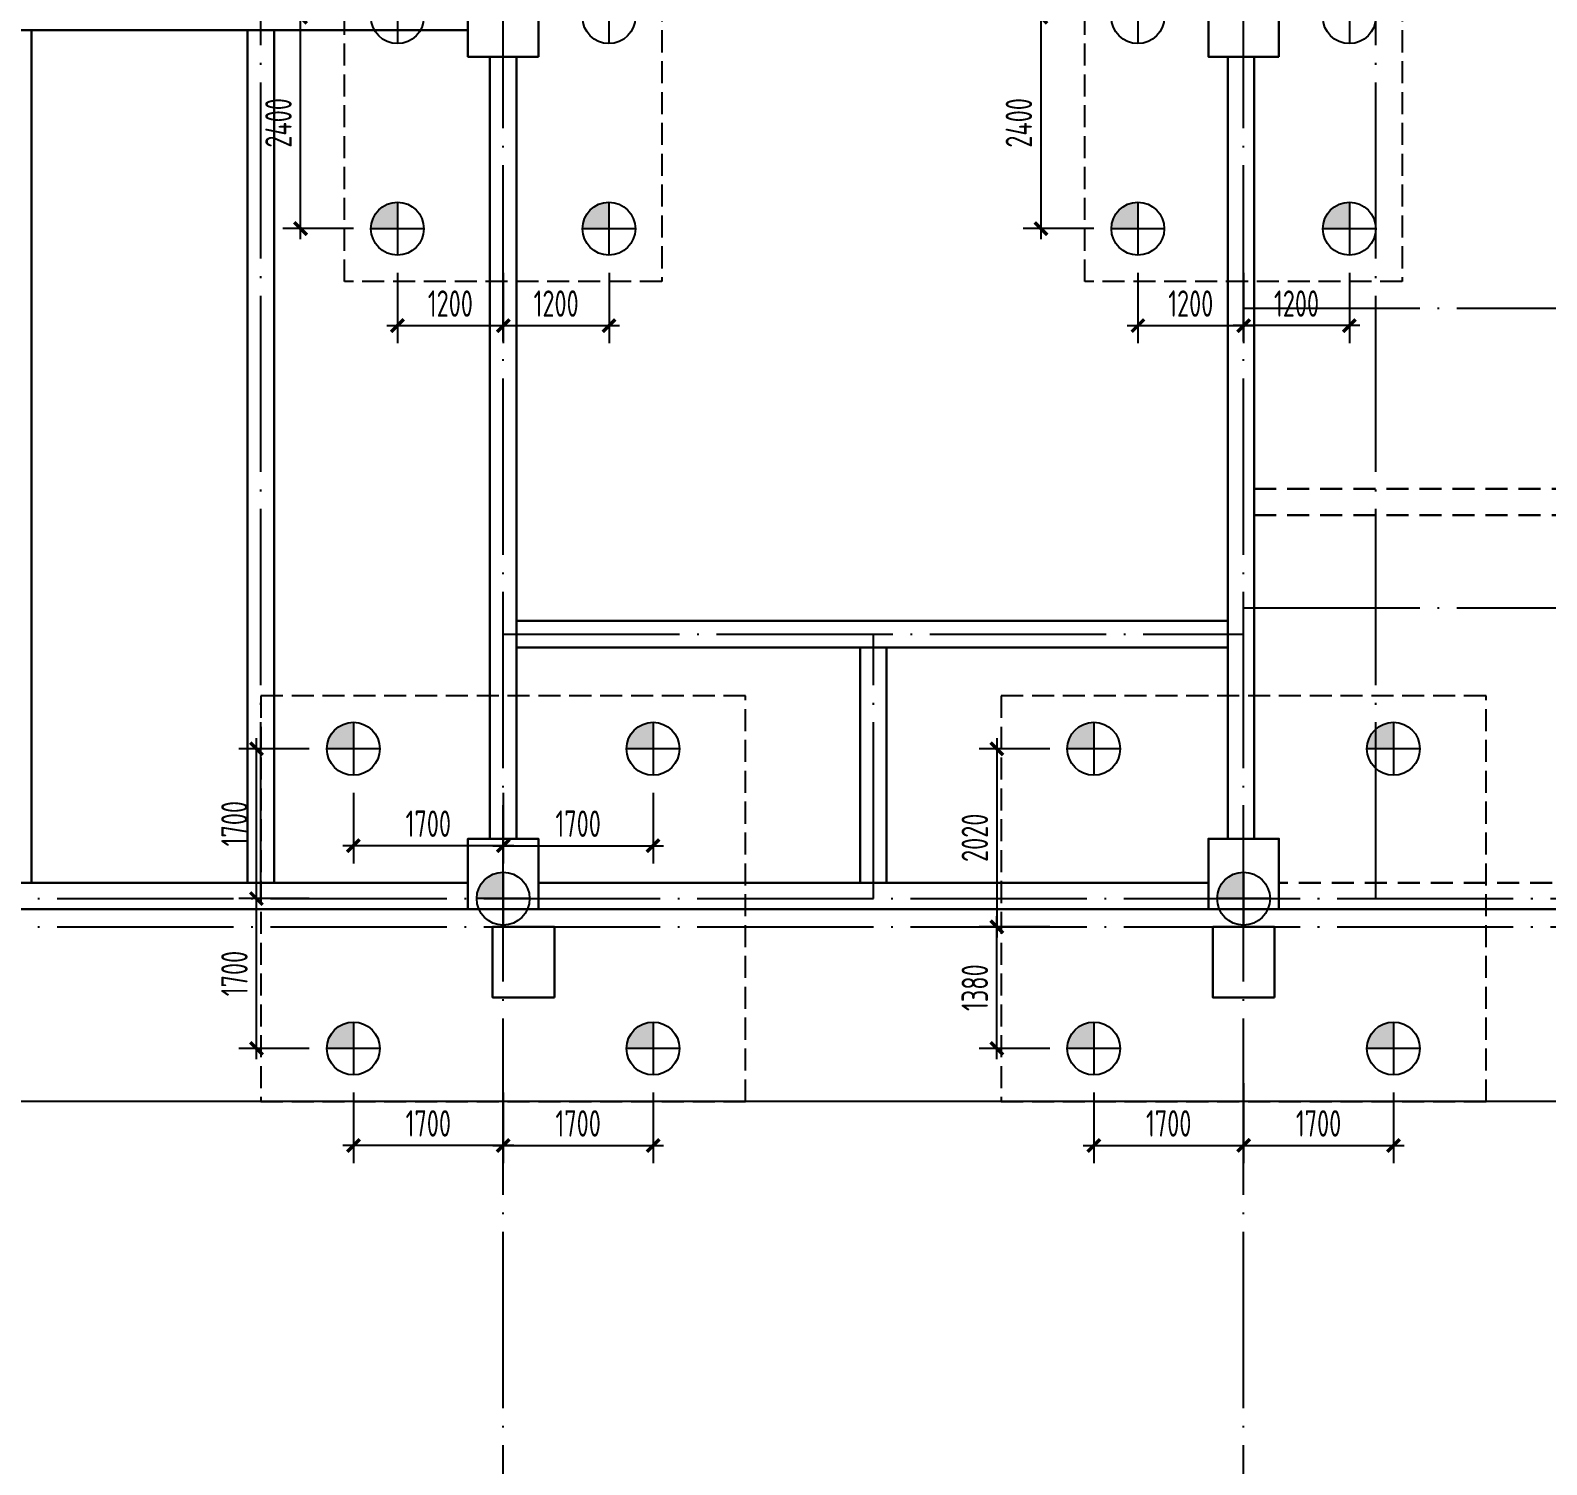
# Model space of a CAD drawing. Extents: x 2430613 to 2739493, y -1540945 to -971137.
# Drawn here: x 2493659 to 2510862, y -1078573 to -1062302 of the extents above; entities that cross this region are included whole.
import ezdxf

# ---------------------------------------------------------------- set-up
doc = ezdxf.new("R2010")
doc.units = 0
doc.header["$LTSCALE"] = 1000
doc.header["$MEASUREMENT"] = 0
doc.header["$PDMODE"] = 3
doc.header["$PDSIZE"] = 50
for name, pattern in [('DASH', [0.35, 0.25, -0.1]), ('DOTE', [2.42, 2, -0.2, 0.02, -0.2]), ('HIDDEN', [0.375, 0.25, -0.125])]:
    doc.linetypes.add(name, pattern=pattern)
doc.layers.get('0').update_dxf_attribs({"linetype": 'CONTINUOUS'})
doc.layers.get('DEFPOINTS').update_dxf_attribs({"linetype": 'CONTINUOUS'})
for name, color, linetype, lineweight in [('0S-墙-不可见', 30, 'HIDDEN', 30), ('0S-墙-线', 30, 'CONTINUOUS', 30), ('0S-柱-线', 50, 'CONTINUOUS', 30)]:
    doc.layers.add(name, color=color, linetype=linetype, lineweight=lineweight)
for name, color, linetype in [('600直径桩', 4, 'CONTINUOUS'), ('BASE_PILE_DIM', 3, 'CONTINUOUS'), ('DOTE', 1, 'DOTE'), ('S1-SLAB-Finstructions', 255, 'CONTINUOUS'), ('承台', 2, 'CONTINUOUS')]:
    doc.layers.add(name, color=color, linetype=linetype)
doc.styles.add('TSSD_Dimension', font='Tssdeng.shx', dxfattribs={"width": 0.7, "bigfont": 'hztxt.shx'})
doc.dimstyles.new('TSSD_100_100', dxfattribs={"dimtxt": 300, "dimasz": 100, "dimexe": 200, "dimexo": 200, "dimgap": 100, "dimtad": 1, "dimdec": 0, "dimzin": 0, "dimdsep": 46, "dimtxsty": 'TSSD_Dimension', "dimblk": 'ARCHTICK', "dimcen": 0, "dimdle": 120, "dimclrt": 7, "dimazin": 0, "dimtfac": 1, "dimtdec": 0, "dimtix": 1, "dimtmove": 2, "dimatfit": 0, "dimldrblk": 'ARCHTICK', "dimfxl": 1, "dimtolj": 1, "dimtzin": 0, "dimarcsym": 0})

# ---------------------------------------------------------------- blocks, each defined once
blk = doc.blocks.new('600Z')
at = {"layer": '600直径桩'}
h = blk.add_hatch(color=6, dxfattribs=at)
h.dxf.hatch_style = 1
h.paths.add_polyline_path([(-204995, -2276684, 0.414214), (-205295, -2276984), (-204995, -2276984)])
at = {"layer": '600直径桩', "color": 6}
for p, q in [((-204995, -2276684), (-204995, -2277284)), ((-204695, -2276984), (-205295, -2276984))]:
    blk.add_line(p, q, dxfattribs=at)
blk.add_circle((-204995, -2276984), 300, dxfattribs=at)
blk = doc.blocks.new('_ArchTick')
at = {"color": 0, "linetype": 'ByBlock', "const_width": 0.4}
blk.add_lwpolyline([(-0.71, -0.71), (0.71, 0.71)], dxfattribs=at)
blk = doc.blocks.new('*D1420')
at = {"layer": 'BASE_PILE_DIM', "color": 0, "lineweight": -2, "transparency": 16777216}
for p, q in [((2504624, -1073972), (2504624, -1072352)), ((2505224, -1072472), (2504424, -1072472)), ((2505224, -1073852), (2504424, -1073852))]:
    blk.add_line(p, q, dxfattribs=at)
at = {"layer": 'DEFPOINTS', "color": 0, "transparency": 16777216}
for p in [(2504624, -1072472), (2505424, -1072472), (2505424, -1073852)]:
    blk.add_point(p, dxfattribs=at)
at = {"layer": 'BASE_PILE_DIM', "color": 0, "lineweight": -2, "transparency": 16777216, "xscale": 100, "yscale": 100, "zscale": 100}
for p, rotation in [((2504624, -1072472), 90), ((2504624, -1073852), 270)]:
    blk.add_blockref('_ArchTick', p, dxfattribs=dict(at, rotation=rotation))
at = {"layer": 'BASE_PILE_DIM', "color": 7, "transparency": 16777216, "insert": (2504374, -1073162), "char_height": 300, "attachment_point": 5, "rotation": 90, "style": 'TSSD_Dimension'}
blk.add_mtext('\\A1;1380', dxfattribs=at)
blk = doc.blocks.new('*D1421')
at = {"layer": 'BASE_PILE_DIM', "color": 0, "lineweight": -2, "transparency": 16777216}
for p, q in [((2505724, -1074352), (2505724, -1075152)), ((2507424, -1074352), (2507424, -1075152)), ((2505604, -1074952), (2507544, -1074952))]:
    blk.add_line(p, q, dxfattribs=at)
at = {"layer": 'DEFPOINTS', "color": 0, "transparency": 16777216}
for p in [(2505724, -1074152), (2507424, -1074152), (2507424, -1074952)]:
    blk.add_point(p, dxfattribs=at)
at = {"layer": 'BASE_PILE_DIM', "color": 0, "lineweight": -2, "transparency": 16777216, "xscale": 100, "yscale": 100, "zscale": 100, "rotation": 180}
blk.add_blockref('_ArchTick', (2505724, -1074952), dxfattribs=at)
at = {"layer": 'BASE_PILE_DIM', "color": 0, "lineweight": -2, "transparency": 16777216, "xscale": 100, "yscale": 100, "zscale": 100}
blk.add_blockref('_ArchTick', (2507424, -1074952), dxfattribs=at)
at = {"layer": 'BASE_PILE_DIM', "color": 7, "transparency": 16777216, "insert": (2506574, -1074702), "char_height": 300, "attachment_point": 5, "style": 'TSSD_Dimension'}
blk.add_mtext('\\A1;1700', dxfattribs=at)
blk = doc.blocks.new('*D1422')
at = {"layer": 'BASE_PILE_DIM', "color": 0, "lineweight": -2, "transparency": 16777216}
for p, q in [((2507424, -1074244), (2507424, -1075152)), ((2509124, -1074352), (2509124, -1075152)), ((2507304, -1074952), (2509244, -1074952))]:
    blk.add_line(p, q, dxfattribs=at)
at = {"layer": 'DEFPOINTS', "color": 0, "transparency": 16777216}
for p in [(2507424, -1074044), (2509124, -1074152), (2509124, -1074952)]:
    blk.add_point(p, dxfattribs=at)
at = {"layer": 'BASE_PILE_DIM', "color": 0, "lineweight": -2, "transparency": 16777216, "xscale": 100, "yscale": 100, "zscale": 100, "rotation": 180}
blk.add_blockref('_ArchTick', (2507424, -1074952), dxfattribs=at)
at = {"layer": 'BASE_PILE_DIM', "color": 0, "lineweight": -2, "transparency": 16777216, "xscale": 100, "yscale": 100, "zscale": 100}
blk.add_blockref('_ArchTick', (2509124, -1074952), dxfattribs=at)
at = {"layer": 'BASE_PILE_DIM', "color": 7, "transparency": 16777216, "insert": (2508274, -1074702), "char_height": 300, "attachment_point": 5, "style": 'TSSD_Dimension'}
blk.add_mtext('\\A1;1700', dxfattribs=at)
blk = doc.blocks.new('*D1423')
at = {"layer": 'BASE_PILE_DIM', "color": 0, "lineweight": -2, "transparency": 16777216}
for p, q in [((2504624, -1070332), (2504624, -1072592)), ((2505224, -1070452), (2504424, -1070452)), ((2505224, -1072472), (2504424, -1072472))]:
    blk.add_line(p, q, dxfattribs=at)
at = {"layer": 'DEFPOINTS', "color": 0, "transparency": 16777216}
for p in [(2505424, -1070452), (2504624, -1072472), (2505424, -1072472)]:
    blk.add_point(p, dxfattribs=at)
at = {"layer": 'BASE_PILE_DIM', "color": 0, "lineweight": -2, "transparency": 16777216, "xscale": 100, "yscale": 100, "zscale": 100}
for p, rotation in [((2504624, -1070452), 90), ((2504624, -1072472), 270)]:
    blk.add_blockref('_ArchTick', p, dxfattribs=dict(at, rotation=rotation))
at = {"layer": 'BASE_PILE_DIM', "color": 7, "transparency": 16777216, "insert": (2504374, -1071462), "char_height": 300, "attachment_point": 5, "rotation": 90, "style": 'TSSD_Dimension'}
blk.add_mtext('\\A1;2020', dxfattribs=at)
blk = doc.blocks.new('*D1424')
at = {"layer": 'BASE_PILE_DIM', "color": 0, "lineweight": -2, "transparency": 16777216}
for p, q in [((2496224, -1073972), (2496224, -1072032)), ((2496824, -1072152), (2496024, -1072152)), ((2496824, -1073852), (2496024, -1073852))]:
    blk.add_line(p, q, dxfattribs=at)
at = {"layer": 'DEFPOINTS', "color": 0, "transparency": 16777216}
for p in [(2496224, -1072152), (2497024, -1072152), (2497024, -1073852)]:
    blk.add_point(p, dxfattribs=at)
at = {"layer": 'BASE_PILE_DIM', "color": 0, "lineweight": -2, "transparency": 16777216, "xscale": 100, "yscale": 100, "zscale": 100}
for p, rotation in [((2496224, -1072152), 90), ((2496224, -1073852), 270)]:
    blk.add_blockref('_ArchTick', p, dxfattribs=dict(at, rotation=rotation))
at = {"layer": 'BASE_PILE_DIM', "color": 7, "transparency": 16777216, "insert": (2495974, -1073002), "char_height": 300, "attachment_point": 5, "rotation": 90, "style": 'TSSD_Dimension'}
blk.add_mtext('\\A1;1700', dxfattribs=at)
blk = doc.blocks.new('*D1425')
at = {"layer": 'BASE_PILE_DIM', "color": 0, "lineweight": -2, "transparency": 16777216}
for p, q in [((2497324, -1074352), (2497324, -1075152)), ((2499024, -1074352), (2499024, -1075152)), ((2499144, -1074952), (2497204, -1074952))]:
    blk.add_line(p, q, dxfattribs=at)
at = {"layer": 'DEFPOINTS', "color": 0, "transparency": 16777216}
for p in [(2497324, -1074152), (2499024, -1074152), (2497324, -1074952)]:
    blk.add_point(p, dxfattribs=at)
at = {"layer": 'BASE_PILE_DIM', "color": 0, "lineweight": -2, "transparency": 16777216, "xscale": 100, "yscale": 100, "zscale": 100, "rotation": 180}
blk.add_blockref('_ArchTick', (2497324, -1074952), dxfattribs=at)
at = {"layer": 'BASE_PILE_DIM', "color": 0, "lineweight": -2, "transparency": 16777216, "xscale": 100, "yscale": 100, "zscale": 100}
blk.add_blockref('_ArchTick', (2499024, -1074952), dxfattribs=at)
at = {"layer": 'BASE_PILE_DIM', "color": 7, "transparency": 16777216, "insert": (2498174, -1074702), "char_height": 300, "attachment_point": 5, "style": 'TSSD_Dimension'}
blk.add_mtext('\\A1;1700', dxfattribs=at)
blk = doc.blocks.new('*D1426')
at = {"layer": 'BASE_PILE_DIM', "color": 0, "lineweight": -2, "transparency": 16777216}
for p, q in [((2499024, -1074352), (2499024, -1075152)), ((2500724, -1074352), (2500724, -1075152)), ((2498904, -1074952), (2500844, -1074952))]:
    blk.add_line(p, q, dxfattribs=at)
at = {"layer": 'DEFPOINTS', "color": 0, "transparency": 16777216}
for p in [(2499024, -1074152), (2500724, -1074152), (2500724, -1074952)]:
    blk.add_point(p, dxfattribs=at)
at = {"layer": 'BASE_PILE_DIM', "color": 0, "lineweight": -2, "transparency": 16777216, "xscale": 100, "yscale": 100, "zscale": 100, "rotation": 180}
blk.add_blockref('_ArchTick', (2499024, -1074952), dxfattribs=at)
at = {"layer": 'BASE_PILE_DIM', "color": 0, "lineweight": -2, "transparency": 16777216, "xscale": 100, "yscale": 100, "zscale": 100}
blk.add_blockref('_ArchTick', (2500724, -1074952), dxfattribs=at)
at = {"layer": 'BASE_PILE_DIM', "color": 7, "transparency": 16777216, "insert": (2499874, -1074702), "char_height": 300, "attachment_point": 5, "style": 'TSSD_Dimension'}
blk.add_mtext('\\A1;1700', dxfattribs=at)
blk = doc.blocks.new('*D1427')
at = {"layer": 'BASE_PILE_DIM', "color": 0, "lineweight": -2, "transparency": 16777216}
for p, q in [((2499024, -1070952), (2499024, -1071752)), ((2500724, -1070952), (2500724, -1071752)), ((2498904, -1071552), (2500844, -1071552))]:
    blk.add_line(p, q, dxfattribs=at)
at = {"layer": 'DEFPOINTS', "color": 0, "transparency": 16777216}
for p in [(2499024, -1070752), (2500724, -1070752), (2500724, -1071552)]:
    blk.add_point(p, dxfattribs=at)
at = {"layer": 'BASE_PILE_DIM', "color": 0, "lineweight": -2, "transparency": 16777216, "xscale": 100, "yscale": 100, "zscale": 100, "rotation": 180}
blk.add_blockref('_ArchTick', (2499024, -1071552), dxfattribs=at)
at = {"layer": 'BASE_PILE_DIM', "color": 0, "lineweight": -2, "transparency": 16777216, "xscale": 100, "yscale": 100, "zscale": 100}
blk.add_blockref('_ArchTick', (2500724, -1071552), dxfattribs=at)
at = {"layer": 'BASE_PILE_DIM', "color": 7, "transparency": 16777216, "insert": (2499874, -1071302), "char_height": 300, "attachment_point": 5, "style": 'TSSD_Dimension'}
blk.add_mtext('\\A1;1700', dxfattribs=at)
blk = doc.blocks.new('*D1428')
at = {"layer": 'BASE_PILE_DIM', "color": 0, "lineweight": -2, "transparency": 16777216}
for p, q in [((2496224, -1072272), (2496224, -1070332)), ((2496824, -1070452), (2496024, -1070452)), ((2496824, -1072152), (2496024, -1072152))]:
    blk.add_line(p, q, dxfattribs=at)
at = {"layer": 'DEFPOINTS', "color": 0, "transparency": 16777216}
for p in [(2496224, -1070452), (2497024, -1070452), (2497024, -1072152)]:
    blk.add_point(p, dxfattribs=at)
at = {"layer": 'BASE_PILE_DIM', "color": 0, "lineweight": -2, "transparency": 16777216, "xscale": 100, "yscale": 100, "zscale": 100}
for p, rotation in [((2496224, -1070452), 90), ((2496224, -1072152), 270)]:
    blk.add_blockref('_ArchTick', p, dxfattribs=dict(at, rotation=rotation))
at = {"layer": 'BASE_PILE_DIM', "color": 7, "transparency": 16777216, "insert": (2495974, -1071302), "char_height": 300, "attachment_point": 5, "rotation": 90, "style": 'TSSD_Dimension'}
blk.add_mtext('\\A1;1700', dxfattribs=at)
blk = doc.blocks.new('*D1429')
at = {"layer": 'BASE_PILE_DIM', "color": 0, "lineweight": -2, "transparency": 16777216}
for p, q in [((2497324, -1070952), (2497324, -1071752)), ((2499024, -1070952), (2499024, -1071752)), ((2499144, -1071552), (2497204, -1071552))]:
    blk.add_line(p, q, dxfattribs=at)
at = {"layer": 'DEFPOINTS', "color": 0, "transparency": 16777216}
for p in [(2497324, -1070752), (2499024, -1070752), (2497324, -1071552)]:
    blk.add_point(p, dxfattribs=at)
at = {"layer": 'BASE_PILE_DIM', "color": 0, "lineweight": -2, "transparency": 16777216, "xscale": 100, "yscale": 100, "zscale": 100, "rotation": 180}
blk.add_blockref('_ArchTick', (2497324, -1071552), dxfattribs=at)
at = {"layer": 'BASE_PILE_DIM', "color": 0, "lineweight": -2, "transparency": 16777216, "xscale": 100, "yscale": 100, "zscale": 100}
blk.add_blockref('_ArchTick', (2499024, -1071552), dxfattribs=at)
at = {"layer": 'BASE_PILE_DIM', "color": 7, "transparency": 16777216, "insert": (2498174, -1071302), "char_height": 300, "attachment_point": 5, "style": 'TSSD_Dimension'}
blk.add_mtext('\\A1;1700', dxfattribs=at)
blk = doc.blocks.new('*D1430')
at = {"layer": 'BASE_PILE_DIM', "color": 0, "lineweight": -2, "transparency": 16777216}
for p, q in [((2507424, -1065052), (2507424, -1065852)), ((2508624, -1065052), (2508624, -1065852)), ((2508744, -1065652), (2507304, -1065652))]:
    blk.add_line(p, q, dxfattribs=at)
at = {"layer": 'DEFPOINTS', "color": 0, "transparency": 16777216}
for p in [(2507424, -1064852), (2508624, -1064852), (2507424, -1065652)]:
    blk.add_point(p, dxfattribs=at)
at = {"layer": 'BASE_PILE_DIM', "color": 0, "lineweight": -2, "transparency": 16777216, "xscale": 100, "yscale": 100, "zscale": 100, "rotation": 180}
blk.add_blockref('_ArchTick', (2507424, -1065652), dxfattribs=at)
at = {"layer": 'BASE_PILE_DIM', "color": 0, "lineweight": -2, "transparency": 16777216, "xscale": 100, "yscale": 100, "zscale": 100}
blk.add_blockref('_ArchTick', (2508624, -1065652), dxfattribs=at)
at = {"layer": 'BASE_PILE_DIM', "color": 7, "transparency": 16777216, "insert": (2508024, -1065402), "char_height": 300, "attachment_point": 5, "style": 'TSSD_Dimension'}
blk.add_mtext('\\A1;1200', dxfattribs=at)
blk = doc.blocks.new('*D1431')
at = {"layer": 'BASE_PILE_DIM', "color": 0, "lineweight": -2, "transparency": 16777216}
for p, q in [((2505124, -1062032), (2505124, -1064672)), ((2505724, -1062152), (2504924, -1062152)), ((2505724, -1064552), (2504924, -1064552))]:
    blk.add_line(p, q, dxfattribs=at)
at = {"layer": 'DEFPOINTS', "color": 0, "transparency": 16777216}
for p in [(2505924, -1062152), (2505124, -1064552), (2505924, -1064552)]:
    blk.add_point(p, dxfattribs=at)
at = {"layer": 'BASE_PILE_DIM', "color": 0, "lineweight": -2, "transparency": 16777216, "xscale": 100, "yscale": 100, "zscale": 100}
for p, rotation in [((2505124, -1062152), 90), ((2505124, -1064552), 270)]:
    blk.add_blockref('_ArchTick', p, dxfattribs=dict(at, rotation=rotation))
at = {"layer": 'BASE_PILE_DIM', "color": 7, "transparency": 16777216, "insert": (2504874, -1063352), "char_height": 300, "attachment_point": 5, "rotation": 90, "style": 'TSSD_Dimension'}
blk.add_mtext('\\A1;2400', dxfattribs=at)
blk = doc.blocks.new('*D1432')
at = {"layer": 'BASE_PILE_DIM', "color": 0, "lineweight": -2, "transparency": 16777216}
for p, q in [((2506224, -1065052), (2506224, -1065852)), ((2507424, -1065052), (2507424, -1065852)), ((2506104, -1065652), (2507544, -1065652))]:
    blk.add_line(p, q, dxfattribs=at)
at = {"layer": 'DEFPOINTS', "color": 0, "transparency": 16777216}
for p in [(2506224, -1064852), (2507424, -1064852), (2507424, -1065652)]:
    blk.add_point(p, dxfattribs=at)
at = {"layer": 'BASE_PILE_DIM', "color": 0, "lineweight": -2, "transparency": 16777216, "xscale": 100, "yscale": 100, "zscale": 100, "rotation": 180}
blk.add_blockref('_ArchTick', (2506224, -1065652), dxfattribs=at)
at = {"layer": 'BASE_PILE_DIM', "color": 0, "lineweight": -2, "transparency": 16777216, "xscale": 100, "yscale": 100, "zscale": 100}
blk.add_blockref('_ArchTick', (2507424, -1065652), dxfattribs=at)
at = {"layer": 'BASE_PILE_DIM', "color": 7, "transparency": 16777216, "insert": (2506824, -1065402), "char_height": 300, "attachment_point": 5, "style": 'TSSD_Dimension'}
blk.add_mtext('\\A1;1200', dxfattribs=at)
blk = doc.blocks.new('*D1832')
at = {"layer": 'BASE_PILE_DIM', "color": 0, "lineweight": -2, "transparency": 16777216}
for p, q in [((2499024, -1065052), (2499024, -1065852)), ((2500224, -1065052), (2500224, -1065852)), ((2498904, -1065652), (2500344, -1065652))]:
    blk.add_line(p, q, dxfattribs=at)
at = {"layer": 'DEFPOINTS', "color": 0, "transparency": 16777216}
for p in [(2499024, -1064852), (2500224, -1064852), (2500224, -1065652)]:
    blk.add_point(p, dxfattribs=at)
at = {"layer": 'BASE_PILE_DIM', "color": 0, "lineweight": -2, "transparency": 16777216, "xscale": 100, "yscale": 100, "zscale": 100, "rotation": 180}
blk.add_blockref('_ArchTick', (2499024, -1065652), dxfattribs=at)
at = {"layer": 'BASE_PILE_DIM', "color": 0, "lineweight": -2, "transparency": 16777216, "xscale": 100, "yscale": 100, "zscale": 100}
blk.add_blockref('_ArchTick', (2500224, -1065652), dxfattribs=at)
at = {"layer": 'BASE_PILE_DIM', "color": 7, "transparency": 16777216, "insert": (2499624, -1065402), "char_height": 300, "attachment_point": 5, "style": 'TSSD_Dimension'}
blk.add_mtext('\\A1;1200', dxfattribs=at)
blk = doc.blocks.new('*D1833')
at = {"layer": 'BASE_PILE_DIM', "color": 0, "lineweight": -2, "transparency": 16777216}
for p, q in [((2496724, -1064672), (2496724, -1062032)), ((2497324, -1062152), (2496524, -1062152)), ((2497324, -1064552), (2496524, -1064552))]:
    blk.add_line(p, q, dxfattribs=at)
at = {"layer": 'DEFPOINTS', "color": 0, "transparency": 16777216}
for p in [(2496724, -1062152), (2497524, -1062152), (2497524, -1064552)]:
    blk.add_point(p, dxfattribs=at)
at = {"layer": 'BASE_PILE_DIM', "color": 0, "lineweight": -2, "transparency": 16777216, "xscale": 100, "yscale": 100, "zscale": 100}
for p, rotation in [((2496724, -1062152), 90), ((2496724, -1064552), 270)]:
    blk.add_blockref('_ArchTick', p, dxfattribs=dict(at, rotation=rotation))
at = {"layer": 'BASE_PILE_DIM', "color": 7, "transparency": 16777216, "insert": (2496474, -1063352), "char_height": 300, "attachment_point": 5, "rotation": 90, "style": 'TSSD_Dimension'}
blk.add_mtext('\\A1;2400', dxfattribs=at)
blk = doc.blocks.new('*D1834')
at = {"layer": 'BASE_PILE_DIM', "color": 0, "lineweight": -2, "transparency": 16777216}
for p, q in [((2497824, -1065052), (2497824, -1065852)), ((2499024, -1065052), (2499024, -1065852)), ((2497704, -1065652), (2499144, -1065652))]:
    blk.add_line(p, q, dxfattribs=at)
at = {"layer": 'DEFPOINTS', "color": 0, "transparency": 16777216}
for p in [(2497824, -1064852), (2499024, -1064852), (2499024, -1065652)]:
    blk.add_point(p, dxfattribs=at)
at = {"layer": 'BASE_PILE_DIM', "color": 0, "lineweight": -2, "transparency": 16777216, "xscale": 100, "yscale": 100, "zscale": 100, "rotation": 180}
blk.add_blockref('_ArchTick', (2497824, -1065652), dxfattribs=at)
at = {"layer": 'BASE_PILE_DIM', "color": 0, "lineweight": -2, "transparency": 16777216, "xscale": 100, "yscale": 100, "zscale": 100}
blk.add_blockref('_ArchTick', (2499024, -1065652), dxfattribs=at)
at = {"layer": 'BASE_PILE_DIM', "color": 7, "transparency": 16777216, "insert": (2498424, -1065402), "char_height": 300, "attachment_point": 5, "style": 'TSSD_Dimension'}
blk.add_mtext('\\A1;1200', dxfattribs=at)

msp = doc.modelspace()

# ---------------------------------------------------------------- linework, layer by layer
at = {"layer": '0S-墙-不可见'}
for p, q in [((2507543.644, -1062602.128), (2507543.644, -1067502.126)), ((2507543.644, -1067502.126), (2515673.644, -1067502.126)), ((2507543.644, -1067802.126), (2507543.644, -1071472.128)), ((2507543.644, -1067802.126), (2515673.644, -1067802.126)), ((2515423.644, -1071972.126), (2507823.644, -1071972.126))]:
    msp.add_line(p, q, dxfattribs=at)
at = {"layer": '0S-墙-线'}
for p, q in [((2491023.644, -1062302.127), (2498623.644, -1062302.126)), ((2493673.644, -1062302.127), (2493673.644, -1071972.126)), ((2493673.644, -1062302.127), (2496123.644, -1062302.127)), ((2493673.644, -1062302.127), (2493673.644, -1071972.126)), ((2496123.644, -1062302.127), (2496123.644, -1071972.126)), ((2496123.644, -1062302.127), (2496123.644, -1071972.126)), ((2496423.644, -1062302.127), (2498623.644, -1062302.126)), ((2496423.644, -1062302.127), (2496423.644, -1071972.126)), ((2496423.644, -1062302.127), (2496423.644, -1071972.126)), ((2498873.644, -1062602.128), (2498873.644, -1071472.128)), ((2498873.644, -1062602.128), (2498873.644, -1071472.128)), ((2499173.644, -1062602.128), (2499173.644, -1071472.128)), ((2499173.644, -1062602.128), (2499173.644, -1069002.126)), ((2507243.644, -1062602.128), (2507243.644, -1071472.128)), ((2507243.644, -1062602.128), (2507243.644, -1069002.126)), ((2507543.644, -1062602.128), (2507543.644, -1071472.128)), ((2507243.644, -1069002.126), (2499173.644, -1069002.126)), ((2507243.644, -1069002.126), (2499173.644, -1069002.126)), ((2507243.644, -1069302.126), (2499173.644, -1069302.126)), ((2499173.644, -1069302.126), (2499173.644, -1071472.128)), ((2503073.644, -1069302.126), (2499173.644, -1069302.126)), ((2503073.644, -1069302.127), (2503073.644, -1071972.126)), ((2503073.644, -1069302.127), (2503073.644, -1071972.126)), ((2507243.644, -1069302.126), (2503373.644, -1069302.126)), ((2503373.644, -1069302.127), (2503373.644, -1071972.126)), ((2503373.644, -1069302.127), (2503373.644, -1071972.126)), ((2507243.644, -1069302.126), (2507243.644, -1071472.128)), ((2498623.644, -1071972.126), (2491023.644, -1071972.126)), ((2496123.644, -1071972.126), (2493673.644, -1071972.126)), ((2498623.644, -1071972.126), (2496423.644, -1071972.126)), ((2507023.644, -1071972.126), (2499423.644, -1071972.126)), ((2503073.644, -1071972.126), (2499423.644, -1071972.126)), ((2507023.644, -1071972.126), (2503373.644, -1071972.126)), ((2498623.644, -1072272.126), (2491023.644, -1072272.126)), ((2498623.644, -1072272.126), (2491023.644, -1072272.126)), ((2507023.644, -1072272.126), (2499423.644, -1072272.126)), ((2507023.644, -1072272.126), (2499423.644, -1072272.126)), ((2515423.644, -1072272.126), (2507823.644, -1072272.126))]:
    msp.add_line(p, q, dxfattribs=at)
at = {"layer": '0S-柱-线'}
for points in [[(2499423.644, -1062602.128), (2499423.644, -1061702.128), (2498623.644, -1061702.128), (2498623.644, -1062602.128)], [(2499423.644, -1062602.128), (2499423.644, -1061702.128), (2498623.644, -1061702.128), (2498623.644, -1062602.128)], [(2507823.644, -1062602.128), (2507823.644, -1061702.128), (2507023.644, -1061702.128), (2507023.644, -1062602.128)], [(2507823.644, -1062602.128), (2507823.644, -1061702.128), (2507023.644, -1061702.128), (2507023.644, -1062602.128)], [(2499423.644, -1072272.128), (2499423.644, -1071472.128), (2498623.644, -1071472.128), (2498623.644, -1072272.128)], [(2499423.644, -1072272.128), (2499423.644, -1071472.128), (2498623.644, -1071472.128), (2498623.644, -1072272.128)], [(2507823.644, -1072272.128), (2507823.644, -1071472.128), (2507023.644, -1071472.128), (2507023.644, -1072272.128)], [(2507823.644, -1072272.128), (2507823.644, -1071472.128), (2507023.644, -1071472.128), (2507023.644, -1072272.128)], [(2499603.644, -1073272.126), (2499603.644, -1072472.126), (2498903.644, -1072472.126), (2498903.644, -1073272.126)], [(2507773.644, -1073272.126), (2507773.644, -1072472.126), (2507073.644, -1072472.126), (2507073.644, -1073272.126)]]:
    msp.add_lwpolyline(points, close=True, dxfattribs=at)
at = {"layer": 'DOTE'}
for p, q in [((2499023.644, -1092452.126), (2499023.644, -975252.126)), ((2507423.644, -1092452.126), (2507423.644, -975252.126)), ((2496273.644, -1072152.126), (2496273.644, -1052152.126)), ((2508923.644, -1072152.126), (2508923.644, -1052152.126)), ((2507423.644, -1065452.126), (2515823.644, -1065452.126)), ((2507423.644, -1068852.126), (2515823.644, -1068852.126)), ((2499023.644, -1069152.126), (2507423.644, -1069152.126)), ((2503223.644, -1072152.126), (2503223.644, -1069152.126)), ((2462503.644, -1072152.126), (2570723.644, -1072152.126)), ((2462503.644, -1072472.126), (2570723.644, -1072472.126))]:
    msp.add_line(p, q, dxfattribs=at)
at = {"layer": 'S1-SLAB-Finstructions', "color": 2}
msp.add_lwpolyline([(2526823.644, -1074452.122), (2471203.644, -1074452.129), (2471203.644, -1050532.126), (2487943.644, -1050532.123), (2487943.644, -1049082.126), (2493303.644, -1049082.126), (2493303.644, -1050532.123), (2496343.644, -1050532.123), (2496343.644, -1049082.126), (2501703.644, -1049082.126), (2501703.644, -1050532.122), (2504423.644, -1050532.122), (2504423.644, -1049482.126), (2510423.644, -1049482.126), (2510423.644, -1050532.121), (2513143.644, -1050532.12), (2513143.644, -1049082.126), (2518503.644, -1049082.126), (2518503.644, -1050532.119), (2521463.644, -1050532.119), (2521463.644, -1049082.126), (2526823.644, -1049082.126)], close=True, dxfattribs=at)
at = {"layer": '承台', "color": 251, "linetype": 'DASH'}
for points in [[(2500823.642, -1065152.126), (2497223.642, -1065152.126), (2497223.642, -1059152.126), (2500823.642, -1059152.126)], [(2509223.644, -1065152.119), (2505623.644, -1065152.119), (2505623.644, -1059152.119), (2509223.644, -1059152.119)], [(2496273.644, -1074452.126), (2501773.644, -1074452.126), (2501773.644, -1069852.126), (2496273.644, -1069852.126)], [(2504673.644, -1074452.126), (2510173.644, -1074452.126), (2510173.644, -1069852.126), (2504673.644, -1069852.126)]]:
    msp.add_lwpolyline(points, close=True, dxfattribs=at)

# ---------------------------------------------------------------- block references
at = {"layer": '600直径桩', "color": 6}
for p in [(2702818.305, 1214831.783), (2705218.305, 1214831.783), (2711218.307, 1214831.79), (2713618.307, 1214831.79), (2702818.305, 1212431.783), (2705218.305, 1212431.783), (2711218.307, 1212431.79), (2713618.307, 1212431.79), (2702318.307, 1206531.783), (2705718.307, 1206531.783), (2710718.307, 1206531.783), (2714118.307, 1206531.783), (2704018.307, 1204831.783), (2712418.307, 1204831.783), (2702318.307, 1203131.783), (2705718.307, 1203131.783), (2710718.307, 1203131.783), (2714118.307, 1203131.783)]:
    msp.add_blockref('600Z', p, dxfattribs=at)

# ---------------------------------------------------------------- dimensions: what is measured, and where the dimension line sits
at = {"layer": 'BASE_PILE_DIM', "color": 3}
for base, p1, p2, picture, middle in [((2496723.642, -1062152.126), (2497523.642, -1064552.126), (2497523.642, -1062152.126), '*D1833', (2496473.642, -1063352.126)), ((2505123.644, -1064552.119), (2505923.644, -1062152.119), (2505923.644, -1064552.119), '*D1431', (2504873.644, -1063352.119)), ((2496223.644, -1070452.126), (2497023.644, -1072152.126), (2497023.644, -1070452.126), '*D1428', (2495973.644, -1071302.126)), ((2504623.644, -1072472.126), (2505423.644, -1070452.126), (2505423.644, -1072472.126), '*D1423', (2504373.644, -1071462.126)), ((2496223.644, -1072152.126), (2497023.644, -1073852.126), (2497023.644, -1072152.126), '*D1424', (2495973.644, -1073002.126)), ((2504623.644, -1072472.126), (2505423.644, -1073852.126), (2505423.644, -1072472.126), '*D1420', (2504373.644, -1073162.126))]:
    dim = msp.add_linear_dim(base=base, p1=p1, p2=p2, angle=90, dimstyle='TSSD_100_100', dxfattribs=at)
    dim.commit()
    dim.dimension.update_dxf_attribs({"geometry": picture, "text_midpoint": middle})
for base, p1, p2, picture, middle in [((2499023.644, -1065652.126), (2497823.642, -1064852.126), (2499023.644, -1064852.126), '*D1834', (2498423.643, -1065402.126)), ((2500223.642, -1065652.126), (2499023.644, -1064852.126), (2500223.642, -1064852.126), '*D1832', (2499623.643, -1065402.126)), ((2507423.644, -1065652.119), (2506223.644, -1064852.119), (2507423.644, -1064852.119), '*D1432', (2506823.644, -1065402.119)), ((2507423.644, -1065652.119), (2508623.644, -1064852.119), (2507423.644, -1064852.119), '*D1430', (2508023.644, -1065402.119)), ((2497323.644, -1071552.126), (2499023.644, -1070752.126), (2497323.644, -1070752.126), '*D1429', (2498173.644, -1071302.126)), ((2500723.644, -1071552.126), (2499023.644, -1070752.126), (2500723.644, -1070752.126), '*D1427', (2499873.644, -1071302.126)), ((2497323.644, -1074952.126), (2499023.644, -1074152.126), (2497323.644, -1074152.126), '*D1425', (2498173.644, -1074702.126)), ((2500723.644, -1074952.126), (2499023.644, -1074152.126), (2500723.644, -1074152.126), '*D1426', (2499873.644, -1074702.126)), ((2507423.644, -1074952.126), (2505723.644, -1074152.126), (2507423.644, -1074152.126), '*D1421', (2506573.644, -1074702.126)), ((2509123.644, -1074952.126), (2507423.644, -1074044.088), (2509123.644, -1074152.126), '*D1422', (2508273.644, -1074702.126))]:
    dim = msp.add_linear_dim(base=base, p1=p1, p2=p2, dimstyle='TSSD_100_100', dxfattribs=at)
    dim.commit()
    dim.dimension.update_dxf_attribs({"geometry": picture, "text_midpoint": middle})

doc.saveas('drawing.dxf')
